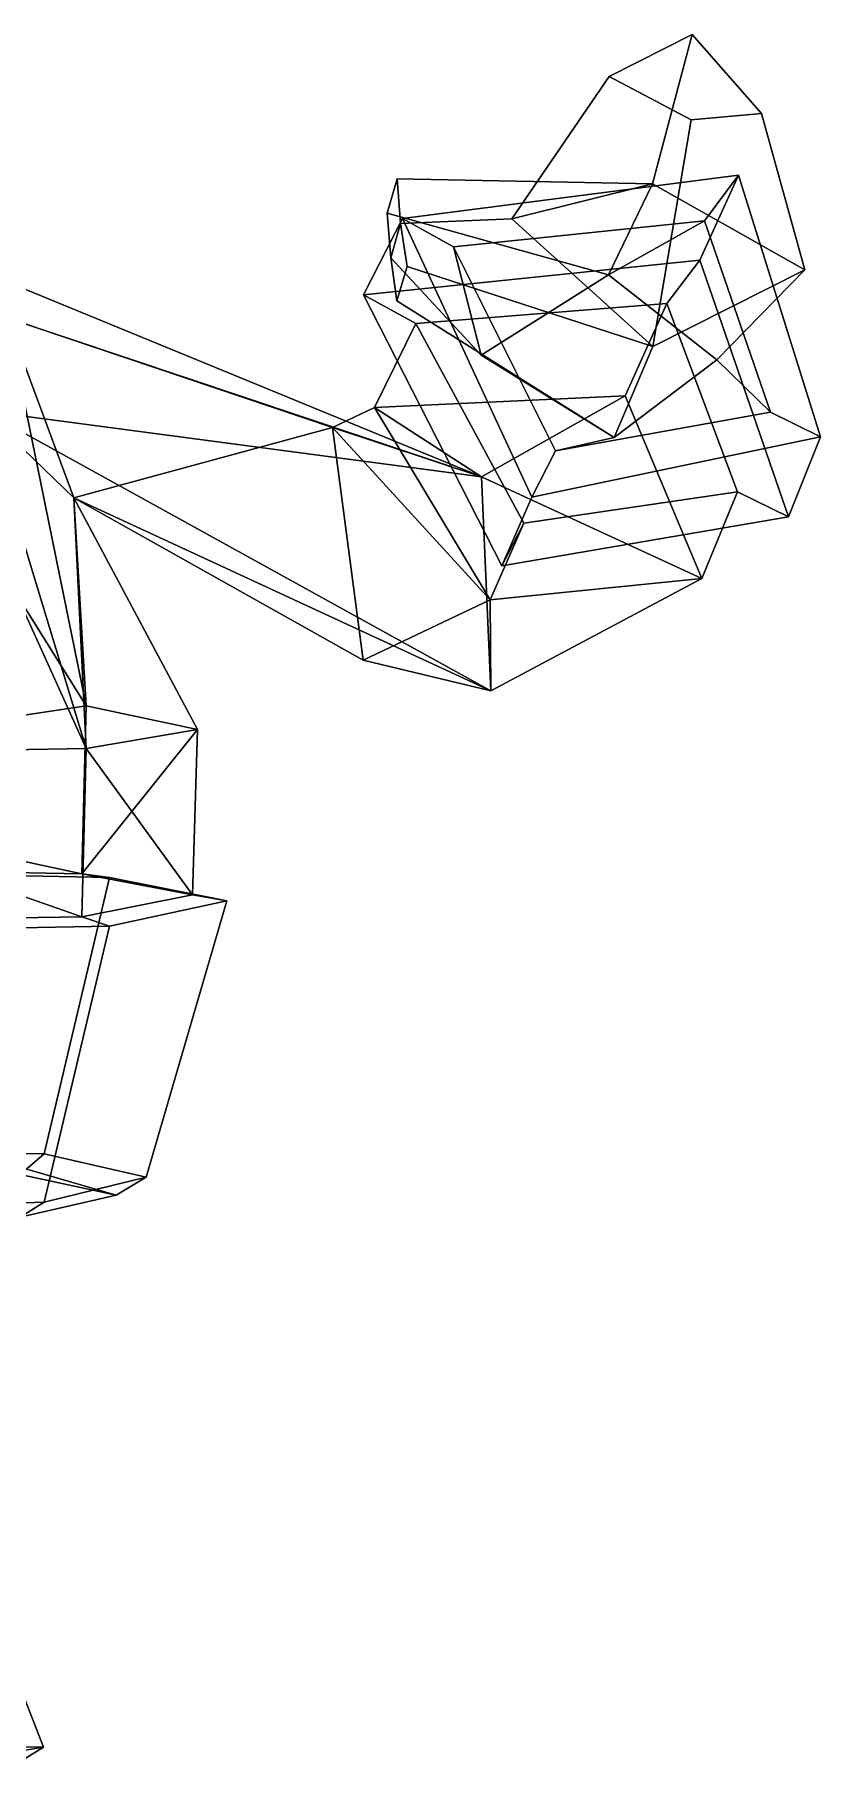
# Model space of a CAD drawing. Extents: x -236 to 242, y -156 to 321.
# Drawn here: x 82 to 242.1, y -153.5 to 198.3 of the extents above; entities that cross this region are included whole.
import ezdxf

# ---------------------------------------------------------------- set-up
doc = ezdxf.new("R2010")
doc.units = 0

msp = doc.modelspace()

# ---------------------------------------------------------------- linework, layer by layer
for points in [[(199.084564, 189.785034, 192.818558), (215.966827, 198.349762, 182.62413), (207.911453, 167.895874, 121.15493), (179.226059, 160.776245, 150.805511)], [(215.79451, 180.932953, 196.893188), (230.080338, 182.267212, 178.415237), (215.966827, 198.349762, 182.62413), (199.084564, 189.785034, 192.818558)], [(230.080338, 182.267212, 178.415237), (238.917999, 150.384766, 128.325607), (207.911453, 167.895874, 121.15493), (215.966827, 198.349762, 182.62413)], [(215.79451, 180.932953, 196.893188), (199.084564, 189.785034, 192.818558), (179.226059, 160.776245, 150.805511), (207.961029, 134.773499, 146.230408)], [(215.79451, 180.932953, 196.893188), (207.961029, 134.773499, 146.230408), (238.917999, 150.384766, 128.325607), (230.080338, 182.267212, 178.415237)], [(149.026291, 145.301514, 87.408585), (156.917984, 160.835632, 115.580788), (225.4189, 169.679077, 92.023743), (217.533279, 152.362, 65.805428)], [(156.512421, 159.833801, 156.32132), (155.890701, 168.908447, 149.498245), (153.803558, 161.933044, 138.800156), (154.544754, 152.845886, 145.585983)], [(155.890701, 168.908447, 149.498245), (207.911453, 167.895874, 121.15493), (198.924866, 149.386292, 94.92971), (153.803558, 161.933044, 138.800156)], [(156.512421, 159.833801, 156.32132), (179.226059, 160.776245, 150.805511), (207.911453, 167.895874, 121.15493), (155.890701, 168.908447, 149.498245)], [(156.917984, 160.835632, 115.580788), (167.368057, 155.097046, 116.185486), (218.483002, 160.368347, 99.129738), (225.4189, 169.679077, 92.023743)], [(242.123154, 116.326965, 119.205879), (235.623596, 100.065598, 91.092903), (217.533279, 152.362, 65.805428), (225.4189, 169.679077, 92.023743)], [(242.123154, 116.326965, 119.205879), (225.4189, 169.679077, 92.023743), (218.483002, 160.368347, 99.129738), (231.917435, 121.378326, 118.93177)], [(238.917999, 150.384766, 128.325607), (221.020264, 132.026733, 103.649788), (198.924866, 149.386292, 94.92971), (207.911453, 167.895874, 121.15493)], [(154.544754, 152.845886, 145.585983), (153.803558, 161.933044, 138.800156), (198.924866, 149.386292, 94.92971), (172.960342, 132.988892, 112.221764)], [(177.205551, 90.031982, 111.810844), (183.278198, 104.051056, 142.376236), (156.917984, 160.835632, 115.580788), (149.026291, 145.301514, 87.408585)], [(157.872635, 151.085327, 162.821625), (156.512421, 159.833801, 156.32132), (154.544754, 152.845886, 145.585983), (155.790359, 144.088318, 152.088745)], [(157.872635, 151.085327, 162.821625), (207.961029, 134.773499, 146.230408), (179.226059, 160.776245, 150.805511), (156.512421, 159.833801, 156.32132)], [(183.278198, 104.051056, 142.376236), (188.097855, 113.473236, 135.749054), (167.368057, 155.097046, 116.185486), (156.917984, 160.835632, 115.580788)], [(172.960342, 132.988892, 112.221764), (198.924866, 149.386292, 94.92971), (218.483002, 160.368347, 99.129738), (167.368057, 155.097046, 116.185486)], [(221.020264, 132.026733, 103.649788), (231.917435, 121.378326, 118.93177), (218.483002, 160.368347, 99.129738), (198.924866, 149.386292, 94.92971)], [(76.387352, 140.588745, 51.384529), (173.067703, 108.183228, 2.181736), (58.454365, 155.299347, 3.426355)], [(71.532959, 121.654114, -24.877623), (58.454365, 155.299347, 3.426355), (173.067703, 108.183228, 2.181736)], [(200.071579, 116.184692, 119.724266), (172.960342, 132.988892, 112.221764), (167.368057, 155.097046, 116.185486), (188.097855, 113.473236, 135.749054)], [(149.026291, 145.301514, 87.408585), (217.533279, 152.362, 65.805428), (210.841553, 143.512939, 72.584625), (159.643448, 139.432465, 88.045097)], [(155.790359, 144.088318, 152.088745), (154.544754, 152.845886, 145.585983), (172.960342, 132.988892, 112.221764), (200.071579, 116.184692, 119.724266)], [(235.623596, 100.065598, 91.092903), (225.247452, 105.162842, 90.836243), (210.841553, 143.512939, 72.584625), (217.533279, 152.362, 65.805428)], [(157.872635, 151.085327, 162.821625), (155.790359, 144.088318, 152.088745), (200.071579, 116.184692, 119.724266), (207.961029, 134.773499, 146.230408)], [(207.961029, 134.773499, 146.230408), (200.071579, 116.184692, 119.724266), (221.020264, 132.026733, 103.649788), (238.917999, 150.384766, 128.325607)], [(92.467201, 52.799011, -66.260254), (-1.681928, 51.206116, -102.115181), (50.107563, 146.346008, -34.732693)], [(92.467201, 52.799011, -66.260254), (50.107563, 146.346008, -34.732693), (71.532959, 121.654114, -24.877623)], [(177.205551, 90.031982, 111.810844), (149.026291, 145.301514, 87.408585), (159.643448, 139.432465, 88.045097), (181.654861, 98.762024, 105.674652)], [(202.303635, 124.680054, 42.925343), (151.21907, 122.348938, 57.355686), (159.643448, 139.432465, 88.045097), (210.841553, 143.512939, 72.584625)], [(225.247452, 105.162842, 90.836243), (217.973251, 87.4785, 60.19577), (202.303635, 124.680054, 42.925343), (210.841553, 143.512939, 72.584625)], [(92.467194, 61.532089, 94.748451), (76.387352, 140.588745, 51.384529), (49.740845, 129.862305, 64.47628)], [(92.467194, 61.532089, 94.748451), (89.991211, 103.931213, 17.418444), (76.387352, 140.588745, 51.384529)], [(89.991211, 103.931213, 17.418444), (142.697845, 118.27832, 44.483597), (76.387352, 140.588745, 51.384529)], [(76.387352, 140.588745, 51.384529), (142.697845, 118.27832, 44.483597), (173.067703, 108.183228, 2.181736)], [(151.21907, 122.348938, 57.355686), (174.813782, 83.141846, 73.741959), (181.654861, 98.762024, 105.674652), (159.643448, 139.432465, 88.045097)], [(200.071579, 116.184692, 119.724266), (188.097855, 113.473236, 135.749054), (231.917435, 121.378326, 118.93177), (221.020264, 132.026733, 103.649788)], [(-1.681935, 47.28714, 125.983452), (92.467194, 61.532089, 94.748451), (49.740845, 129.862305, 64.47628)], [(151.21907, 122.348938, 57.355686), (202.303635, 124.680054, 42.925343), (173.067703, 108.183228, 2.181736)], [(217.973251, 87.4785, 60.19577), (173.067703, 108.183228, 2.181736), (202.303635, 124.680054, 42.925343)], [(92.467201, 52.799011, -66.260254), (71.532959, 121.654114, -24.877623), (89.991211, 103.931213, 17.418444)], [(71.532959, 121.654114, -24.877623), (173.067703, 108.183228, 2.181736), (174.94783, 64.582336, 1.551286)], [(89.991211, 103.931213, 17.418444), (71.532959, 121.654114, -24.877623), (174.94783, 64.582336, 1.551286)], [(174.813782, 83.141846, 73.741959), (151.21907, 122.348938, 57.355686), (142.697845, 118.27832, 44.483597)], [(151.21907, 122.348938, 57.355686), (173.067703, 108.183228, 2.181736), (142.697845, 118.27832, 44.483597)], [(183.278198, 104.051056, 142.376236), (242.123154, 116.326965, 119.205879), (231.917435, 121.378326, 118.93177), (188.097855, 113.473236, 135.749054)], [(148.955322, 70.827209, 37.866791), (142.697845, 118.27832, 44.483597), (89.991211, 103.931213, 17.418444)], [(174.813782, 83.141846, 73.741959), (142.697845, 118.27832, 44.483597), (148.955322, 70.827209, 37.866791)], [(177.205551, 90.031982, 111.810844), (235.623596, 100.065598, 91.092903), (242.123154, 116.326965, 119.205879), (183.278198, 104.051056, 142.376236)], [(217.973251, 87.4785, 60.19577), (174.94783, 64.582336, 1.551286), (173.067703, 108.183228, 2.181736)], [(92.467194, 61.532089, 94.748451), (115.162575, 56.677856, 5.252759), (89.991211, 103.931213, 17.418444)], [(115.162575, 56.677856, 5.252759), (92.467201, 52.799011, -66.260254), (89.991211, 103.931213, 17.418444)], [(148.955322, 70.827209, 37.866791), (89.991211, 103.931213, 17.418444), (174.94783, 64.582336, 1.551286)], [(174.813782, 83.141846, 73.741959), (217.973251, 87.4785, 60.19577), (225.247452, 105.162842, 90.836243), (181.654861, 98.762024, 105.674652)], [(177.205551, 90.031982, 111.810844), (181.654861, 98.762024, 105.674652), (225.247452, 105.162842, 90.836243), (235.623596, 100.065598, 91.092903)], [(174.813782, 83.141846, 73.741959), (174.94783, 64.582336, 1.551286), (217.973251, 87.4785, 60.19577)], [(174.813782, 83.141846, 73.741959), (148.955322, 70.827209, 37.866791), (174.94783, 64.582336, 1.551286)], [(91.627304, 27.269836, 82.543915), (92.467194, 61.532089, 94.748451), (-1.681935, 47.28714, 125.983452)], [(91.627304, 27.269836, 82.543915), (115.162575, 56.677856, 5.252759), (92.467194, 61.532089, 94.748451)], [(91.627304, 27.269836, 82.543915), (114.127045, 23.011749, 4.038918), (115.162575, 56.677856, 5.252759)], [(114.127045, 23.011749, 4.038918), (92.467201, 52.799011, -66.260254), (115.162575, 56.677856, 5.252759)], [(91.627312, 18.51709, -78.827477), (-1.681928, 51.206116, -102.115181), (92.467201, 52.799011, -66.260254)], [(114.127045, 23.011749, 4.038918), (91.627312, 18.51709, -78.827477), (92.467201, 52.799011, -66.260254)], [(91.627312, 18.51709, -78.827477), (-1.722584, 17.106216, -110.152786), (-1.681928, 51.206116, -102.115181)], [(91.627304, 27.269836, 82.543915), (-1.681935, 47.28714, 125.983452), (-1.681934, 29.03302, 114.014206)], [(-1.681935, 28.49559, 126.830368), (97.255356, 26.521317, 91.269859), (91.627304, 27.269836, 82.543915), (-1.681934, 29.03302, 114.014206)], [(-1.681934, -28.828262, 123.917732), (83.922836, -29.797211, 88.408302), (97.255356, 26.521317, 91.269859), (-1.681935, 28.49559, 126.830368)], [(97.255356, 26.521317, 91.269859), (83.922836, -29.797211, 88.408302), (104.711304, -34.531982, 1.115108), (121.162102, 21.786545, 3.976665)], [(121.162102, 21.786545, 3.976665), (114.127045, 23.011749, 4.038918), (91.627304, 27.269836, 82.543915), (97.255356, 26.521317, 91.269859)], [(104.711304, -34.531982, 1.115108), (83.922836, -39.687828, -93.941368), (97.255363, 16.630707, -91.079811), (121.162102, 21.786545, 3.976665)], [(97.255363, 16.630707, -91.079811), (91.627312, 18.51709, -78.827477), (114.127045, 23.011749, 4.038918), (121.162102, 21.786545, 3.976665)], [(97.255363, 16.630707, -91.079811), (-1.682548, 14.75415, -126.631897), (-1.722584, 17.106216, -110.152786), (91.627312, 18.51709, -78.827477)], [(83.922836, -39.687828, -93.941368), (-1.681926, -42.57621, -129.548325), (-1.682548, 14.75415, -126.631897), (97.255363, 16.630707, -91.079811)], [(79.02887, -33.990364, 79.431267), (59.360462, -27.718971, 63.65015), (74.008339, -31.10141, 1.289417), (98.593857, -38.248459, 0.926273)], [(-1.681934, -28.828262, 123.917732), (-1.681934, -33.27597, 110.848274), (79.02887, -33.990364, 79.431267), (83.922836, -29.797211, 88.408302)], [(98.593857, -38.248459, 0.926273), (74.008339, -31.10141, 1.289417), (59.360466, -34.635239, -63.862602), (79.02887, -42.743118, -81.940125)], [(83.922836, -29.797211, 88.408302), (79.02887, -33.990364, 79.431267), (98.593857, -38.248459, 0.926273), (104.711304, -34.531982, 1.115108)], [(104.711304, -34.531982, 1.115108), (98.593857, -38.248459, 0.926273), (79.02887, -42.743118, -81.940125), (83.922836, -39.687828, -93.941368)], [(83.922836, -39.687828, -93.941368), (79.02887, -42.743118, -81.940125), (-1.681926, -45.442291, -113.457962), (-1.681926, -42.57621, -129.548325)], [(80.090286, -153.02951, 102.617195), (83.794151, -150.723206, 36.317848), (74.813721, -127.827744, 43.725594), (74.813721, -119.444244, 102.617195)], [(77.178848, -151.80397, -42.369049), (75.434784, -125.231888, -10.732169), (74.813721, -127.827744, 43.725594), (83.794151, -150.723206, 36.317848)], [(77.178848, -151.80397, -42.369049), (83.794151, -150.723206, 36.317848), (16.610764, -150.61731, 32.613968), (9.457797, -153.463791, -29.055136)], [(80.090286, -153.02951, 102.617195), (12.906889, -152.844193, 102.617195), (16.610764, -150.61731, 32.613968), (83.794151, -150.723206, 36.317848)]]:
    msp.add_3dface(points)

doc.saveas('drawing.dxf')
